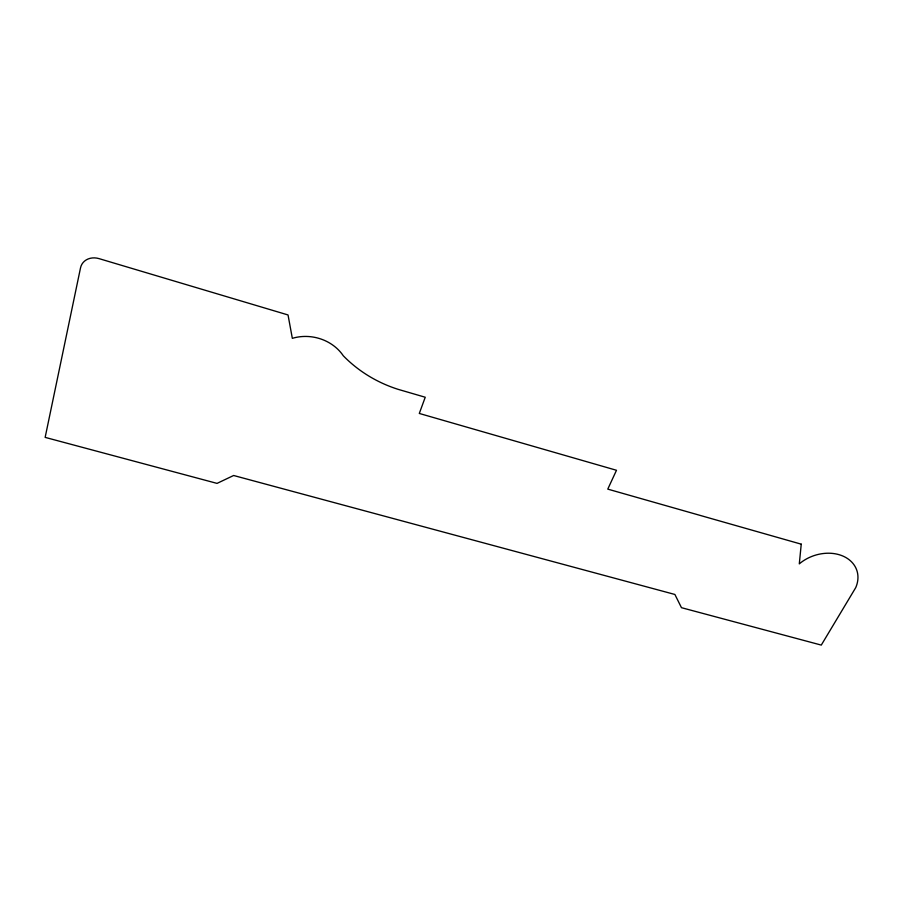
<?xml version="1.0" encoding="UTF-8"?>
<svg xmlns="http://www.w3.org/2000/svg" width="903" height="903" viewBox="0 0 903 903"><rect width="100%" height="100%" fill="white"/><g stroke="black" fill="none" stroke-linecap="round" stroke-linejoin="round"><path stroke-width="1.35" d="M801.243 544.17L799.302 563.867A36.052 27.801 -19.3 0 1 842.646 555.943A36.052 27.801 -19.3 0 1 855.728 587.627L821.279 645.092L681.472 607.685L674.891 594.467L233.64 475.497L217.036 483.387L45.15 437.379L80.525 267.841A16.31 13.895 28.5 0 1 99.059 258.63L288.034 314.955L292.335 338.343A42.249 37.271 11.6 0 1 343.287 355.771A131.059 122.548 0.7 0 0 398.155 389.351L425.245 397.241L419.297 413.45L616.489 470.282L607.775 489.121L801.243 544.17"/></g></svg>
